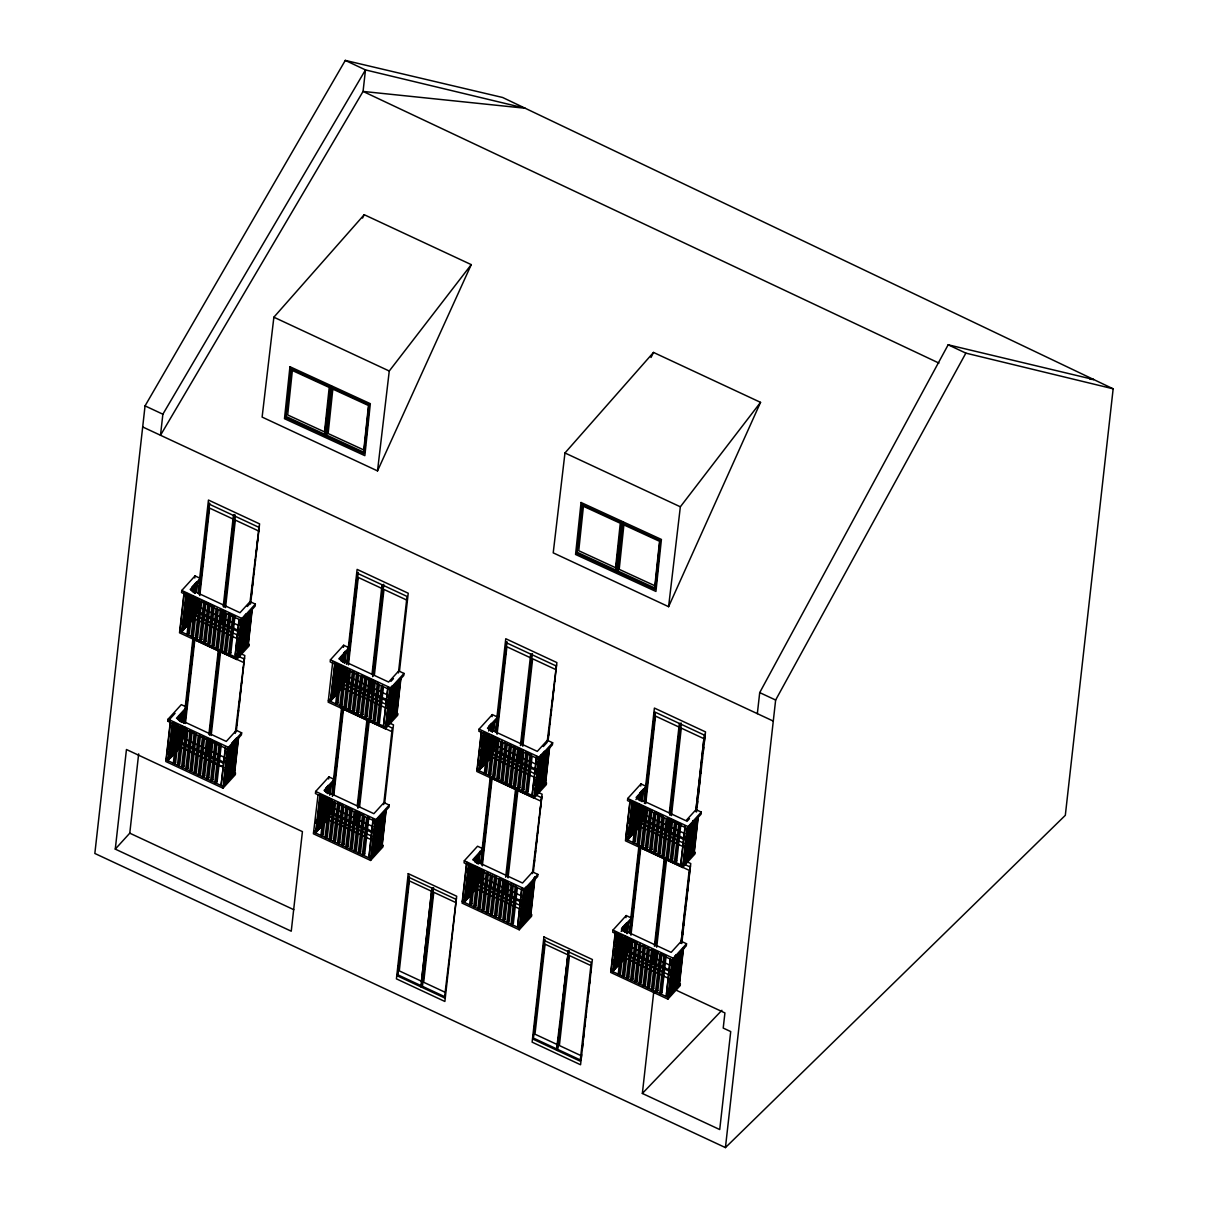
<?xml version="1.0" encoding="UTF-8"?>
<svg xmlns="http://www.w3.org/2000/svg" width="1208" height="1208" viewBox="0 0 1208 1208"><rect width="100%" height="100%" fill="white"/><g stroke="black" fill="none" stroke-linecap="round" stroke-linejoin="round"><path stroke-width="1.5" d="M285.707 417.575L290.841 368.802L368.893 404.695L363.744 453.468L285.707 417.575L291.46 369.799M326.296 425.156L326.704 421.396M327.293 415.763L327.881 410.146M328.667 402.641L329.271 397.009M329.859 391.377L330.448 385.76L324.484 435.424L325.314 434.533L286.522 416.684M326.673 435.152L331.807 386.379L325.843 436.043L326.673 435.152L364.559 452.577L363.744 453.468M364.771 450.705L365.36 445.072M366.145 437.568L366.537 433.823M367.338 426.318L367.927 420.686M368.516 415.069L369.119 409.436M576.79 553.355L581.924 504.582L659.976 540.474L654.827 589.247L576.79 553.355L582.724 503.706M620.927 527.171L621.516 521.539L615.582 571.188L616.775 566.567M617.364 560.935L617.967 555.318M618.556 549.685L619.145 544.053M619.734 538.421L620.338 532.803M617.741 570.946L622.875 522.173L616.941 571.822L617.741 570.946L655.642 588.371L654.827 589.247M656.035 584.627L656.624 578.994M657.212 573.362L657.816 567.73M658.405 562.113L658.994 556.48M659.583 550.848L660.187 545.231M145.051 405.888L94.843 853.467L725.434 1147.6L1065.32 815.325L1113.157 388.81L502.634 97.486L345.292 60.4L145.051 405.888L162.869 414.208L160.498 435.273L363.064 91.43L365.48 69.913L345.292 60.4M115.273 849.118L126.447 749.519L302.423 831.617L291.249 931.202L115.273 849.118L129.769 833.173L138.663 753.867M181.789 590.455L181.547 592.554L241.902 620.701L255.114 606.189L255.356 604.091L250.071 601.629L239.984 612.713L190.2 589.489L200.302 578.375L195.017 575.914L181.789 590.455L242.144 618.617L255.356 604.091M167.837 721.267L168.078 719.183L181.306 704.641L186.591 707.103L176.489 718.201L226.273 741.425L236.36 730.357L241.645 732.818L241.404 734.902L228.191 749.428L167.837 721.267L175.054 713.339M184.099 592.222L179.524 632.796L236.708 659.477L249.014 645.963L249.195 644.226L236.904 657.741L179.72 631.074L180.853 629.821M180.022 630.742L184.16 593.777M170.388 720.949L165.813 761.523L222.997 788.19L235.303 774.675L235.484 772.954L223.193 786.468L166.009 759.787L167.414 758.246M166.311 759.454L170.449 722.49M181.472 624.279L181.88 620.58M168.169 749.307L168.591 745.608M186.213 593.219L181.864 632.026L186.485 592.917M172.291 723.788L168.154 760.738L172.563 723.486M187.104 593.853L182.967 630.818L187.18 595.393M173.393 722.565L169.256 759.53L173.665 722.263M187.995 594.487L184.069 629.595L188.282 594.185M168.244 757.341L170.358 758.322L174.284 723.215M174.571 722.897L170.358 758.322M188.901 595.121L185.171 628.386L189.173 594.819M169.347 756.117L171.46 757.114L175.19 723.849M175.462 723.547L171.46 757.114M189.792 595.755L186.274 627.178L190.064 595.453M170.449 754.909L172.563 755.891L176.081 724.483M176.157 726.023L172.563 755.891M185.262 624.974L187.376 625.971L190.683 596.39M188.055 621.969L187.376 625.971M188.69 616.427L189.309 610.87M189.716 607.186L190.547 599.787M191.589 590.546L191.996 586.846M191.393 595.68L187.044 634.487L188.297 633.113M176.972 725.117L173.937 754.381M174.148 752.539L174.979 745.14M175.387 741.44L176.006 735.899M176.428 732.199L177.259 724.815M186.364 623.766L188.478 624.747L188.886 621.048M189.309 617.364L190.139 609.964M190.547 606.265L191.377 598.881M192.208 591.482L193.099 585.638M177.485 726.25L173.333 763.199L174.586 761.825L175.628 762.308L174.375 763.698L178.724 724.875M174.767 753.475L175.598 746.076M176.006 742.376L176.836 734.992M177.259 731.293L177.878 725.751M178.497 720.21L178.905 716.51M178.769 719.908L179.192 716.208M192.434 596.163L188.086 634.97L189.339 633.596L193.582 596.45M193.099 592.116L193.718 586.575M190.275 619.538L190.894 613.996M191.513 608.454L192.132 602.913M193.371 591.814L194.201 584.43M194.775 577.998L195.017 575.914M176.897 743.026L177.319 739.326M178.15 731.927L178.558 728.228M179.388 720.844L180.007 715.302M176.972 744.566L177.591 739.024M178.21 733.482L178.844 727.926M179.66 720.542L180.294 715M194.005 592.75L194.82 585.367M193.657 598.005L190.683 622.331M194.277 592.449L195.303 583.207M175.628 762.308L179.66 727.02M180.294 721.478L181.109 714.079M179.947 726.718L176.972 751.044M180.566 721.176L181.396 713.777M194.473 597.084L191.785 621.108L194.548 598.639M194.896 593.4L195.923 584.159M195.167 593.098L196.406 581.999M180.762 725.812L178.074 749.836L180.838 727.352M181.185 722.112L182.212 712.871M181.457 721.81L182.499 712.569M191.196 636.42L195.379 597.718M195.998 592.177L197.04 582.936M193.582 615.899L194.201 610.357M194.82 604.815L195.439 599.274M196.27 591.875L197.312 582.634M181.834 726.325L177.485 765.147L178.739 763.773M182.287 720.904L183.329 711.663M180.279 740.927L180.898 735.385M182.348 722.444L183.601 711.361M196.587 598.096L192.238 636.903L193.491 635.529L197.417 600.421M182.876 726.823L178.527 765.63L179.781 764.256L183.918 727.291M183.465 722.882L192.857 639.138M196.149 609.859L195.515 615.446L238.112 635.317M196.768 604.272L197.191 600.557M198.021 593.113L208.456 500.052L259.584 523.894L250.6 603.924M223.42 763.245L181.819 743.841L183.707 727.035M184.129 723.305L193.552 639.289M219.614 622.935L196.587 612.199L198.052 599.138M198.686 593.536L209.558 503.026L199.29 594.487M181.819 743.841L184.311 728.001M184.945 722.399L194.367 638.398M196.587 612.199L198.671 600.089M185.02 727.231L183.767 738.405L205.526 748.552M185.428 723.501L194.835 639.742L218.271 650.674L208.878 734.434M199.365 599.319L198.535 606.763L221.97 617.696M199.788 595.589L209.588 508.1L233.038 519.032M199.697 599.546L195.349 638.352L196.602 636.978L197.629 637.462L196.376 638.836L200.528 601.886M185.987 728.273L181.638 767.08L182.891 765.706L183.918 766.189L182.68 767.563L187.029 728.756M197.629 637.462L201.781 600.497M183.918 766.189L187.859 731.067M199.501 640.285L203.85 601.478M190.139 730.206L185.79 769.013L187.044 767.639L188.071 768.122L186.817 769.496L191.181 730.689M204.892 601.962L200.528 640.784L201.781 639.394L205.934 602.445M188.071 768.122L192.223 731.157M208.002 603.411L203.639 642.233L204.892 640.859L205.934 641.342L204.681 642.716L209.029 603.909M194.292 732.139L189.928 770.946L191.181 769.572L192.223 770.055L190.97 771.429L195.122 734.464M205.934 641.342L210.086 604.378M192.223 770.055L196.376 733.09M212.14 605.359L207.791 644.166L209.044 642.792M198.233 735.929L194.08 772.878L195.334 771.504L196.376 771.987L195.122 773.362L199.471 734.555M213.182 605.842L208.833 644.649L210.086 643.275L214.224 606.31M196.376 771.987L200.513 735.023M216.081 609.134L211.944 646.099L213.197 644.725L214.239 645.208L212.986 646.582L217.334 607.775M202.582 736.004L198.233 774.826L199.486 773.437L200.528 773.92L199.275 775.31L203.623 736.487M214.239 645.208L218.165 610.085M200.528 773.92L204.665 736.971M220.445 609.225L216.096 648.032L217.349 646.658L218.376 647.141L217.123 648.515L221.275 611.55M206.734 737.952L202.385 776.759L203.639 775.385L204.665 775.868L203.412 777.242L207.776 738.435M218.376 647.141L222.529 610.176M207.323 747.873L207.957 742.271M238.187 631.603L221.26 623.706L222.725 610.644M223.223 606.522L233.401 515.439M204.665 775.868L208.607 740.746M208.365 745.11L208.788 741.38M210.252 728.303L215.9 677.899M216.323 674.17L217.153 666.695M217.576 662.966L219.041 649.904M222.287 620.942L223.344 611.61M223.963 606.008L224.386 602.264M224.809 598.534L229.203 559.334M229.626 555.605L234.231 514.533M209.029 740.806L207.353 755.755L209.86 739.915M209.663 735.219L219.086 651.203M223.586 611.037L222.121 624.113L224.205 612.003M224.008 607.307L235.092 514.925L224.824 606.401M210.479 734.313L219.901 650.297M220.249 649.964L224.597 611.157M210.751 739.236L209.497 750.41L225.7 757.96M211.173 735.506L220.566 651.746L243.246 662.331M224.477 616.911L225.111 611.324M225.518 607.594L235.333 520.104L258.014 530.689M210.887 739.885L206.538 778.692L207.776 777.318L208.818 777.801L207.565 779.175L211.928 740.368M225.639 611.641L221.275 650.448L222.529 649.074L226.47 613.966M208.818 777.801L212.97 740.836M228.75 613.09L224.386 651.912L225.639 650.523L226.681 651.006L225.428 652.395L229.777 613.573M215.039 741.818L210.675 780.625L211.928 779.251L212.97 779.734L211.717 781.108L215.87 744.128M226.681 651.006L230.819 614.057M212.97 779.734L217.123 742.769M232.887 615.038L228.538 653.845L229.792 652.471L230.834 652.954L229.58 654.328L233.718 617.364M219.177 743.75L214.828 782.558L216.081 781.183L217.123 781.667L215.87 783.041L220.218 744.234M230.834 652.954L234.971 615.989M217.123 781.667L221.26 744.702M238.942 619.795L235.062 656.457M235.273 654.6L239.214 619.493M225.443 746.665L221.079 785.472L225.292 750.062M236.934 646.31L237.342 642.611M238.172 635.212L238.595 631.527M239.426 624.128L239.833 620.429M236.708 659.477L241.253 618.934M237.176 657.439L241.328 620.474M222.997 788.19L227.542 747.646M223.465 786.166L227.617 749.202M242.355 617.726L238.006 656.533L235.892 655.551M242.642 617.424L238.278 656.231L236.164 655.234M224.295 785.245L228.433 747.329L241.645 732.818M224.567 784.943L228.72 747.994M243.261 618.36L239.108 655.325L236.994 654.328M243.744 616.201L239.38 655.008L237.281 654.026M225.398 784.037L229.55 747.072M225.685 783.735L229.822 746.77M244.363 617.137L240.211 654.102L238.097 653.12M244.847 614.993L240.498 653.8L238.384 652.818M226.5 782.829L230.653 745.865M226.787 782.527L230.924 745.562M241.313 652.894L245.466 615.929M245.949 613.785L241.6 652.592L239.486 651.61M227.602 781.621L231.966 742.799M242.415 651.686L246.568 614.721M246.84 614.419L242.702 651.384L240.588 650.387M228.705 780.398L233.069 741.591M228.992 780.096L233.129 743.131M243.518 650.463L247.67 613.513M247.942 613.211L243.805 650.161L241.691 649.179M229.807 779.19L234.171 740.383M230.094 778.888L234.231 741.923M235.228 733.392L244.424 657.816L244.001 661.546M244.62 649.255L248.773 612.29M258.557 531.777L259.192 526.175L249.829 603.728L247.308 606.491M244.907 648.953L249.044 611.988M230.909 777.982L235.273 739.175M236.889 725.011L237.312 721.282M238.142 713.822L238.565 710.077M239.199 704.49L239.818 698.888M240.452 693.286L241.072 687.684M241.494 683.954L242.129 678.352M242.748 672.75L243.382 667.148M251.445 595.242L251.868 591.512M252.487 585.91L253.121 580.308M253.756 574.706L254.375 569.119M255.009 563.517L255.417 559.772M256.051 554.17L256.685 548.583M257.304 542.981L257.938 537.379M231.196 777.68L235.333 740.715M236.255 731.837L244.816 655.536L241.404 653.951M245.722 648.047L249.875 611.082M246.009 647.745L250.147 610.78M232.027 776.759L236.375 737.952M232.298 776.457L236.436 739.507M246.84 646.839L250.977 609.874M247.112 646.537L251.249 609.572M237.266 738.586L233.129 775.551L231.015 774.57M233.401 775.249L237.538 738.284M247.942 645.616L252.079 608.666M248.214 645.314L252.351 608.349M238.369 737.378L234.231 774.343L232.117 773.362M234.503 774.041L238.64 737.076M315.666 791.436L315.424 793.52L375.794 821.682L388.991 807.155L389.233 805.072L383.948 802.61L373.876 813.679L324.076 790.455L334.178 779.356L328.893 776.895L315.666 791.436L376.02 819.583L375.794 821.682M330.433 659.794L330.192 661.893L390.546 690.04L403.759 675.529L404.001 673.43L398.716 670.969L388.629 682.052L338.844 658.828L348.946 647.714L343.661 645.253L330.433 659.794L390.788 687.956L390.546 690.04M313.597 832.04L313.401 833.777L370.599 860.443L382.891 846.929L383.087 845.207L370.796 858.722L313.597 832.04L314.729 830.802M313.627 832.01L318.051 794.743M332.744 661.561L328.168 702.135L385.367 728.801L397.659 715.287L397.855 713.566L385.548 727.08L328.365 700.398L329.497 699.16M315.56 823.403L315.968 819.719M320.09 794.185L315.741 833.007L320.165 795.74M334.858 662.558L330.509 701.365L334.933 664.098M320.981 794.819L316.843 831.784L321.056 796.374M335.748 663.192L331.611 700.142L336.035 662.89M321.887 795.468L317.946 830.575L322.159 795.151M336.654 663.826L332.713 698.934L336.715 665.366M322.778 796.102L319.048 829.367L323.049 795.8M337.545 664.46L333.816 697.726L337.817 664.158M318.036 827.163L320.15 828.144L323.668 796.736M338.436 665.095L334.918 696.518L338.723 664.793M320.15 828.144L323.955 796.434M319.138 825.955L321.252 826.936L324.575 797.371M339.342 665.729L336.02 695.295L336.715 691.293M321.252 826.936L322.159 821.093M322.778 815.551L323.397 810.009M324.016 804.452L324.635 798.911M325.465 791.527L325.888 787.827M337.123 687.609L337.953 680.21M338.376 676.51L339.191 669.126M325.284 796.646L320.935 835.468L322.174 834.079L323.216 834.562L321.962 835.951L326.326 797.129M340.052 665.019L335.688 703.826L336.941 702.452L337.983 702.935L336.73 704.309L341.079 665.502M320.241 824.747L322.355 825.728L322.974 820.187M323.397 816.487L324.227 809.088M324.635 805.404L325.254 799.847M326.084 792.463L326.507 788.764M337.953 686.703L338.572 681.146M339.191 675.604L339.81 670.062M340.852 660.821L341.275 657.122M322.355 825.728L323.049 821.727M325.118 803.245L325.541 799.545M326.371 792.161L326.99 786.619M339.674 673.46L340.097 669.76M341.124 660.519L341.547 656.82M324.288 817.121L324.71 813.422M325.526 806.038L325.949 802.339M326.99 793.097L327.61 787.556M328.667 778.979L328.893 776.895M338.844 687.337L339.267 683.637M340.097 676.238L340.505 672.539M341.743 661.456L342.377 655.914M343.434 647.337L343.661 645.253M324.363 818.662L324.982 813.12M325.601 807.578L326.22 802.036M327.262 792.795L328.093 785.396M338.919 688.877L339.327 685.178M339.946 679.636L340.581 674.094M342.03 661.154L342.649 655.612M323.216 834.562L327.368 797.612M327.881 793.731L328.712 786.332M337.983 702.935L342.136 665.97M342.649 662.09L343.48 654.706M327.534 798.971L324.559 823.297M328.153 793.43L328.984 786.03M342.302 667.329L339.327 691.671M342.921 661.788L343.963 652.546M328.153 799.907L325.662 822.089L328.425 799.605M328.984 792.524L329.814 785.125M338.316 689.466L340.429 690.447L342.921 668.281M343.752 660.882L344.582 653.483M329.256 792.221L330.086 784.822M340.429 690.447L343.193 667.964M343.812 662.422L345.065 651.339M329.256 798.699L327.051 820.579M329.678 795L330.916 783.916M344.023 667.058L341.804 688.938L339.69 687.956M344.431 663.358L345.684 652.275M329.527 798.397L325.073 837.401L326.326 836.027L327.368 836.51L326.115 837.884L330.464 799.077M329.95 794.698L331.188 783.615M344.204 666.952L339.841 705.759L341.094 704.385L342.136 704.868L340.882 706.242L345.035 669.262M344.718 663.056L345.956 651.973M330.237 808.967L329.406 816.412L372.004 836.283M330.856 803.395L331.279 799.666M331.898 794.079L341.713 706.62M344.793 679.198L344.159 684.785L386.756 704.657L387.239 700.851M345.201 675.468L346.047 668.024M346.454 664.309L357.115 569.391L408.229 593.234L399.455 671.406M327.368 836.51L331.521 799.545M342.136 704.868L346.273 667.903M334.178 779.356L333.952 781.44L325.103 791.165M348.946 647.714L348.719 649.798L339.871 659.523M353.491 823.916L330.464 813.165L331.928 800.104M332.351 796.374L342.408 706.771M386.832 700.942L345.231 681.538L346.696 668.462M347.33 662.86L357.372 573.256L407.021 596.42L398.429 672.947M330.464 813.165L332.547 801.07M333.182 795.468L343.012 707.722M345.231 681.538L347.315 669.428M347.934 663.826L358.202 572.35M332.411 807.729L333.031 802.157M333.876 794.698L343.48 709.081L366.915 720.013L357.236 806.008M347.798 670.515L347.179 676.102L368.938 686.25M348.433 664.928L358.248 577.439L381.683 588.371M333.378 802.369L329.225 839.334L330.479 837.959L331.521 838.443L330.267 839.817L334.616 801.01M348.146 670.727L343.993 707.692L345.246 706.318L346.288 706.801L345.035 708.175L349.384 669.368M331.521 838.443L335.462 803.32M346.288 706.801L350.426 669.836M337.727 802.459L333.378 841.266L334.631 839.892M338.769 802.942L334.42 841.75L335.673 840.375L339.81 803.411M353.325 673.158L349.172 710.108L350.426 708.734L354.578 671.769M341.879 804.392L337.53 843.199L338.784 841.825L339.81 842.308L338.557 843.682L342.921 804.875M356.647 672.75L352.298 711.557L353.551 710.183L354.578 710.666L353.325 712.041L357.689 673.234M339.81 842.308L343.752 807.201M354.578 710.666L358.519 675.559M346.032 806.325L341.683 845.132L342.921 843.758L343.963 844.241L342.71 845.615L347.073 806.808M360.588 676.54L356.436 713.505L357.689 712.116L358.731 712.614L357.477 713.988L361.826 675.166M343.963 844.241L348.115 807.276M358.731 712.614L362.883 675.649M350.184 808.258L345.82 847.08L347.073 845.691L348.115 846.174L346.862 847.563L351.015 810.583M364.937 676.631L360.588 715.438L361.841 714.064L362.883 714.547L361.63 715.921L365.767 678.956M348.115 846.174L352.253 809.224M362.883 714.547L367.021 677.582M354.125 812.048L349.973 849.013L351.226 847.639L352.268 848.122L351.015 849.496L355.363 810.689M369.089 678.564L364.74 717.371L365.994 715.997L367.036 716.48L365.782 717.854L370.131 679.047M352.268 848.122L356.405 811.157M367.036 716.48L371.173 679.515M356.602 811.61L355.137 824.687L372.079 832.584M371.369 679.968L369.905 693.045L370.735 692.139M372.004 674.381L382.045 584.763M355.967 823.78L357.221 812.576M357.84 806.974L359.727 790.183M360.15 786.438L360.981 778.979M361.403 775.234L362.038 769.647M362.46 765.902L363.291 758.443M363.714 754.713L367.685 719.243M370.932 690.266L371.777 682.807M372.608 675.332L373.03 671.603M373.453 667.873L374.072 662.271M374.495 658.541L375.341 651.067M375.748 647.337L381.411 596.933M381.819 593.204L382.664 585.729M357.462 812.018L355.998 825.079L358.081 812.984M357.885 808.288L367.942 718.669M372.23 680.376L370.765 693.452L372.849 681.342M372.653 676.646L383.736 584.264M358.716 807.382L368.546 719.636M373.483 675.74L383.525 586.137M358.474 812.138L354.125 850.945L355.378 849.571L356.42 850.055L355.167 851.429L359.304 814.464M368.893 719.304L373.242 680.497L374.284 680.98M358.565 816.019L358.987 812.289M359.606 806.717L369.21 721.085L391.905 731.655M373.121 686.235L373.755 680.663M374.374 675.076L383.978 589.444L406.658 600.029M374.072 682.822L369.92 719.787L371.173 718.413L375.326 681.448M356.42 850.055L360.558 813.09M362.627 814.071L358.278 852.878L359.531 851.504L360.558 851.987L359.304 853.361L363.668 814.554M377.394 682.429L373.046 721.236L374.284 719.862M378.436 682.913L374.072 721.72L375.326 720.346L379.267 685.238M360.558 851.987L364.499 816.88M366.568 817.846L362.415 854.811L363.668 853.437L364.71 853.92L363.457 855.294L367.806 816.487M377.183 723.169L381.335 686.22M382.574 684.845L378.225 723.668L379.478 722.278L383.419 687.171M364.71 853.92L368.863 816.955M373.03 818.918L368.953 857.423M387.798 687.276L383.434 726.099L387.859 688.832M369.165 855.581L373.091 820.474M373.514 823.252L373.921 819.553M370.599 860.443L375.144 819.9M385.367 728.801L389.912 688.273M371.067 858.42L375.205 821.455M385.835 726.778L389.973 689.813M376.035 820.549L371.898 857.499L369.784 856.517M386.651 725.872L391.014 687.05M372.17 857.197L376.307 820.247M386.938 725.57L391.075 688.605M373 856.291L377.138 819.326M392.117 685.842L387.753 724.649L385.654 723.668M373.272 855.989L377.409 819.024M388.04 724.347L392.177 687.382M374.103 855.083L378.512 817.816M393.279 686.174L388.855 723.441L386.756 722.459M375.205 853.875L379.342 816.91M394.11 685.268L389.973 722.233L387.859 721.251M375.477 853.558L379.629 816.608M390.244 721.931L394.382 684.966M376.307 852.652L380.445 815.687M391.075 721.025L395.212 684.06M376.579 852.35L380.731 815.385M391.347 720.708L395.484 683.758M377.409 851.444L381.547 814.479M392.177 719.802L396.315 682.837M377.681 851.142L381.834 814.177M392.449 719.5L396.586 682.535M378.512 850.236L382.649 813.271M383.676 804.588L392.253 728.046L387.436 725.797M393.279 718.594L397.417 681.629M378.784 849.934L382.936 812.969M393.551 718.292L397.689 681.327M384.688 803.033L393.461 724.875L390.048 723.275M379.614 849.013L383.751 812.063M394.382 717.386L398.519 680.421M379.886 848.711L384.038 811.761M394.654 717.084L398.806 680.119M380.716 847.805L384.854 810.84M395.484 716.163L399.621 679.213M380.988 847.503L385.141 810.538M395.756 715.861L399.908 678.911M381.819 846.597L385.971 809.632M396.586 714.955L400.724 677.99M382.09 846.295L386.243 809.33M396.858 714.653L401.011 677.688M397.432 975.913L409.316 876.268L397.432 975.913L444.484 997.868L445.299 996.962L422.453 986.302L433.536 887.548M420.807 986.815L431.89 888.076M428.538 924.437L421.637 985.924L398.247 975.007M428.946 920.707L429.791 913.263M430.199 909.533L432.298 890.9M432.706 888.454L421.637 987.208L422.453 986.302M444.484 997.868L456.382 898.208M464.31 860.775L464.083 862.859L524.438 891.021L537.651 876.495L537.877 874.411L532.592 871.95L522.52 883.018L472.721 859.794L482.822 848.695L477.553 846.219L464.31 860.775L524.665 888.922L524.438 891.021M479.078 729.134L478.836 731.217L539.206 759.379L552.403 744.853L552.645 742.769L547.36 740.308L537.288 751.376L487.488 728.152L497.59 717.054L492.305 714.592L479.078 729.134L539.432 757.28L539.206 759.379M466.62 862.542L462.06 903.101L519.244 929.783L531.535 916.268L531.731 914.531L519.44 928.046L462.241 901.379L463.374 900.141M481.388 730.9L476.813 771.474L534.011 798.141L546.303 784.626L546.499 782.905L534.208 796.419L477.009 769.738L478.141 768.499M462.543 901.047L466.907 862.24M477.311 769.405L481.464 732.441M466.484 872.418L466.907 868.718M478.564 764.8L478.972 761.1M479.803 753.716L480.21 750.017M481.041 742.633L481.464 738.934M468.734 863.524L464.385 902.331L468.81 865.064M483.502 731.882L479.153 770.704L483.577 733.437M469.64 864.158L465.488 901.123L469.701 865.713M484.408 732.516L480.256 769.481L484.468 734.071M470.531 864.792L466.59 899.915L470.607 866.347M485.299 733.165L481.358 768.273L485.359 734.706M471.422 865.426L467.692 898.692L471.709 865.124M486.19 733.8L482.46 767.065L486.462 733.498M472.328 866.076L468.795 897.484L472.388 867.616M487.096 734.434L483.562 765.842L487.368 734.132M467.783 895.294L469.897 896.276L473.219 866.71M487.987 735.068L484.665 764.634L485.359 760.632M488.606 729.526L489.014 725.827M470.803 890.432L469.897 896.276M471.211 886.732L472.041 879.333M472.464 875.649L473.294 868.25M485.767 756.948L486.401 751.391M487.02 745.849L487.639 740.308M488.681 731.067L489.089 727.367M473.929 865.985L469.58 904.792L470.833 903.418L471.86 903.901L470.607 905.275L474.971 866.468M488.696 734.343L484.348 773.165L485.601 771.776M468.885 894.071L470.999 895.068L471.633 889.511M472.041 885.826L472.66 880.285M473.279 874.728L473.914 869.186M474.729 861.802L475.152 858.103M486.19 759.726L486.039 763.124M486.598 756.027L487.217 750.485M487.639 746.786L488.47 739.402M489.497 730.161L490.131 724.619M475.016 861.5L475.424 857.801M487.081 753.883L487.504 750.183M489.784 729.859L490.191 726.159M489.738 734.826L485.374 773.649L486.628 772.259L490.569 737.152M472.932 886.461L473.355 882.761M475.635 862.437L476.254 856.895M490.403 730.795L491.233 723.396M492.079 716.676L492.305 714.592M473.007 888.001L473.627 882.459M474.049 878.76L474.669 873.218M475.907 862.135L476.526 856.578M487.353 760.059L487.972 754.517M488.606 748.975L489.225 743.433M490.674 730.493L491.294 724.951M471.86 903.901L475.801 868.794M476.179 868.31L473.491 892.335M476.526 863.071L477.628 855.37M490.946 736.669L488.259 760.693M491.294 731.429L492.396 723.728M477.009 867.404L474.321 891.428L477.084 868.945M477.417 863.705L478.459 854.464M486.96 758.805L489.074 759.787L491.777 735.763M492.185 732.063L493.226 722.822M477.704 863.403L478.73 854.162M492.049 735.461L489.074 759.787M492.471 731.761L493.498 722.52M477.704 869.881L475.695 889.903M478.519 862.497L479.772 851.398M492.668 736.397L490.463 758.277M493.287 730.855L494.329 721.614M477.975 869.579L473.732 906.725L474.986 905.351L476.012 905.834L474.759 907.223L479.123 868.401M478.594 864.037L479.833 852.954M493.574 730.553L494.601 721.312M476.012 905.834L480.165 868.884M480.558 863.418L490.161 777.816M490.78 774.207L489.738 773.724L488.485 775.098L492.849 736.291L493.876 736.774L489.527 775.581L490.78 774.207L494.933 737.242M495.31 731.776L505.759 638.73L556.873 662.573L548.1 740.731M502.151 893.256L479.123 882.504L480.588 869.443M481.207 863.841L490.841 777.967M535.491 770.281L493.876 750.878L495.34 737.801M495.975 732.199L506.847 641.69L496.594 733.165M479.123 882.504L481.192 870.409M481.826 864.807L491.671 777.061M493.876 750.878L495.959 738.768M481.901 869.624L481.056 877.068L504.506 888.001M482.309 865.894L492.124 778.405L515.574 789.352M496.654 737.982L495.824 745.427L517.598 755.589M497.077 734.268L506.892 646.778L530.327 657.711M482.234 869.851L477.87 908.673L479.123 907.299L480.165 907.782L478.912 909.156L483.26 870.349M497.001 738.224L492.637 777.031L493.891 775.657M498.028 738.707L493.679 777.514L494.933 776.14L499.07 739.175M480.165 907.782L484.317 870.817M482.022 910.605L486.175 873.641M496.79 778.964L500.942 741.999M487.413 872.282L483.064 911.089L484.317 909.715L488.455 872.75M502.181 740.64L497.832 779.447L499.085 778.073L503.011 742.965M490.524 873.731L486.175 912.538L487.428 911.164L488.47 911.647L487.217 913.021L491.354 876.057M505.291 742.09L500.942 780.896L502.196 779.522L503.223 780.006L501.984 781.38L506.122 744.415M488.47 911.647L492.607 874.683M503.223 780.006L507.375 743.041M494.676 875.664L490.327 914.471L491.581 913.097M505.095 782.829L509.444 744.022M495.718 876.147L491.354 914.954L492.607 913.58L496.548 878.473M510.486 744.505L506.122 783.312L507.375 781.938L511.528 744.989M494.48 916.404L498.617 879.454M513.596 745.955L509.232 784.777L510.486 783.388L511.528 783.871L510.274 785.26L514.623 746.438M499.87 878.08L495.506 916.887L496.76 915.513L500.912 878.548M511.528 783.871L515.68 746.921M502.981 879.53L498.617 918.352L499.87 916.963M517.734 747.903L513.385 786.71L514.638 785.336M504.008 880.013L499.659 918.835L500.912 917.446L505.065 880.496M518.776 748.386L514.427 787.193L515.68 785.819L519.817 748.854M505.261 880.949L503.781 894.011L520.724 901.923M505.669 877.219L515.725 787.616M520.014 749.307L518.549 762.384L519.38 761.478M520.437 745.578L530.705 654.102M506.122 881.357L504.657 894.418L506.726 882.323M506.741 875.755L516.329 788.567M520.89 749.715L519.41 762.776L521.494 750.681M521.267 744.672L531.565 654.51M507.36 876.721L517.205 788.975M522.128 745.079L532.381 653.604M502.77 920.285L506.922 883.32M521.69 751.678L517.537 788.643L518.791 787.269L519.833 787.752L518.579 789.126L522.928 750.319M507.209 885.358L507.632 881.629M508.055 877.914L517.87 790.425L540.55 800.995M521.781 755.574L522.4 749.987M522.822 746.272L532.637 658.783L555.318 669.353M508.16 881.961L503.811 920.768L505.065 919.394L509.006 884.271M519.833 787.752L523.759 752.629M511.271 883.41L506.922 922.217L508.175 920.843M526.039 751.769L521.69 790.576L522.943 789.202L523.97 789.685L522.717 791.059L526.869 754.094M512.101 885.736L507.964 922.701L509.217 921.327L513.355 884.362M523.97 789.685L528.123 752.72M511.075 924.15L515.423 885.343M525.842 792.508L530.191 753.701M516.465 885.826L512.101 924.633L513.355 923.259L517.296 888.152M531.233 754.185L526.869 792.992L528.123 791.617L532.064 756.51M521.675 888.258L517.598 926.763M536.443 756.616L532.094 795.423L534.434 776.638M517.809 924.92L521.947 887.955M534.857 772.954L536.714 756.314M519.666 914.773L520.089 911.074M520.92 903.675L521.327 899.975M534.223 784.974L534.646 781.274M519.244 929.783L523.789 889.239M534.011 798.141L538.557 757.612M519.712 927.744L524.061 888.937M538.828 757.295L534.48 796.117L532.366 795.121M524.68 889.873L520.542 926.838L518.428 925.856M535.31 795.196L539.659 756.389M520.814 926.536L525.163 887.729M535.582 794.894L539.931 756.087M525.782 888.665L521.645 925.63L519.531 924.649M540.761 755.181L536.412 793.988L534.298 793.007M521.916 925.328L526.265 886.521M536.684 793.686L541.033 754.879M522.747 924.422L526.884 887.457M541.652 755.815L537.515 792.78L535.401 791.799M523.019 924.12L527.171 887.155M537.786 792.478L542.135 753.671M523.849 923.199L527.987 886.249M542.754 754.607L538.617 791.572L536.503 790.576M524.121 922.897L528.274 885.932M538.889 791.27L543.238 752.448M524.952 921.991L529.104 885.026M539.719 790.349L543.857 753.399M525.223 921.689L529.376 884.724M539.991 790.047L544.34 751.24M526.054 920.783L530.206 883.818M540.822 789.141L544.959 752.176M526.326 920.481L530.478 883.516M541.093 788.839L545.246 751.874M527.156 919.575L531.309 882.61M541.924 787.933L546.061 750.968M527.428 919.258L531.58 882.308M532.411 873.595L541.728 796.48L541.305 800.225M542.196 787.631L546.348 750.666M556.495 664.853L547.133 742.391L543.343 746.544M533.981 865.562L534.6 859.96M535.235 854.358L535.657 850.628M536.488 843.154L536.911 839.424M537.53 833.822L538.164 828.22M538.798 822.618L539.417 817.016M540.051 811.414L540.671 805.827M548.538 735.793L548.945 732.048M549.791 724.589L550.214 720.859M550.833 715.257L551.467 709.655M552.086 704.053L552.72 698.451M553.355 692.848L553.762 689.119M554.608 681.644L555.016 677.914M555.861 670.44L556.284 666.71M528.258 918.352L532.411 881.387M533.332 872.372L542.105 794.215L538.692 792.614M543.026 786.71L547.179 749.76M528.53 918.05L532.683 881.085M543.298 786.408L547.451 749.458M529.361 917.144L533.709 878.337M544.129 785.502L548.281 748.537M529.633 916.842L533.996 878.035M544.4 785.2L548.553 748.235M534.812 877.114L530.463 915.936L528.349 914.939M545.231 784.294L549.383 747.329M530.735 915.634L535.099 876.812M545.503 783.992L549.655 747.027M533.121 1039.212L544.189 940.458L591.24 962.414L580.172 1061.152L533.121 1039.212L545.019 939.552M560.663 1019.401L568.394 950.47L556.51 1050.114L559.002 1034.305M559.41 1030.575L560.255 1023.131M568.394 951.753L557.326 1050.492L569.225 950.847M581.199 1058.389L581.622 1054.659M582.241 1049.072L582.875 1043.486M583.494 1037.899L584.128 1032.312M584.748 1026.709L585.17 1022.995M585.804 1017.393L586.424 1011.806M587.058 1006.219L587.677 1000.632M588.311 995.045L588.93 989.458M589.564 983.856L590.184 978.269M590.818 972.682L591.225 968.952M612.954 930.115L612.728 932.199L673.082 960.345L686.295 945.834L686.521 943.75L681.236 941.274L671.165 952.357L621.38 929.133L631.482 918.02L626.197 915.558L612.954 930.115L673.324 958.261L669.187 996.177L667.073 995.196L667.495 991.496M627.722 798.473L627.496 800.557L687.85 828.718L701.063 814.192L701.289 812.108L696.004 809.647L685.933 820.715L636.133 797.491L646.25 786.393L640.965 783.916L627.722 798.473L688.077 826.619L683.954 864.535M615.28 931.881L610.704 972.44L667.888 999.122L680.179 985.607L680.376 983.871L668.084 997.385L610.901 970.719L612.018 969.48M630.048 800.24L625.472 840.813L682.656 867.48L694.947 853.965L695.144 852.244L682.852 865.759L625.668 839.077L629.896 803.637M611.203 970.386L615.551 931.579M612.652 963.924L613.06 960.239M613.89 952.84L614.298 949.141M615.129 941.757L615.551 938.057M627.209 834.139L627.616 830.44M628.447 823.056L628.87 819.356M617.394 932.863L613.03 971.67L617.454 934.403M632.146 801.221L627.798 840.028L632.222 802.761M618.285 933.497L614.132 970.462L618.345 935.037M633.052 801.855L628.9 838.82L633.113 803.411M619.176 934.131L615.234 969.254L619.462 933.829M633.943 802.49L630.002 837.612L634.019 804.045M620.082 934.765L616.337 968.031L620.353 934.464M634.834 803.124L631.105 836.389L634.91 804.679M620.972 935.4L617.454 966.823L621.244 935.098M635.74 803.773L632.207 835.181L636.012 803.471M621.667 931.398L622.075 927.714M616.442 964.618L618.556 965.615L621.863 936.034M622.482 930.492L622.905 926.808M636.631 804.407L633.309 833.973L634.004 829.971M619.447 959.756L618.556 965.615M619.855 956.072L620.686 948.673M621.108 944.973L621.939 937.589M622.769 930.19L623.177 926.491M634.426 826.272L635.257 818.888M635.665 815.189L636.284 809.647M622.573 935.324L618.224 974.131L619.477 972.757M617.545 963.41L619.659 964.392L621.305 949.609M621.727 945.924L622.558 938.525M623.388 931.126L623.796 927.442M635.046 827.208L635.876 819.824M636.284 816.125L637.114 808.741M638.156 799.5L638.564 795.8M620.338 960.405L619.659 964.392M621.169 953.006L621.591 949.307M623.66 930.824L624.279 925.283M638.428 799.198L638.836 795.498M623.404 937.65L619.266 974.614L620.519 973.24L624.763 936.094M624.279 931.776L624.898 926.219M639.047 800.134L639.878 792.735M621.441 959.182L622.271 951.798M622.694 948.099L623.313 942.557M624.551 931.459L625.382 924.075M625.955 917.657L626.197 915.558M635.997 829.398L636.631 823.856M637.25 818.314L637.869 812.758M639.319 799.832L640.149 792.433M640.723 786.015L640.965 783.916M625.17 932.41L626.001 925.011M639.53 804.468L635.287 841.599L634.034 842.973L638.383 804.166L637.341 803.682L632.992 842.489L634.245 841.115M639.938 800.768L640.98 791.527M624.823 937.65L621.863 961.976M625.457 932.108L626.484 922.867M639.591 806.008L636.631 830.334M640.21 800.466L641.252 791.225M625.653 936.744L622.966 960.768L625.729 938.284M626.273 931.187L627.103 923.803M635.619 828.144L637.733 829.126L640.421 805.102M641.04 799.56L641.871 792.161M626.348 932.742L627.39 923.501M640.497 806.642L637.733 829.126M641.116 801.1L642.354 790.017M622.377 976.064L626.726 937.257M626.967 933.678L628.205 922.595M641.493 805.615L637.144 844.437L638.398 843.048L639.425 843.531L638.171 844.92L642.535 806.098M641.946 800.194L642.973 790.953M624.747 955.543L625.578 948.159M626.001 944.46L626.62 938.918M627.239 933.376L628.492 922.278M639.319 825.759L639.938 820.217M640.557 814.675L641.176 809.134M642.007 801.735L643.456 788.794M627.767 937.74L623.419 976.547L624.657 975.173L628.598 940.066M627.314 949.503L626.695 955.09L669.292 974.962M627.949 943.931L628.568 938.344M629.202 932.757L639.017 845.283M641.871 819.734L641.463 823.448L684.06 843.32M642.505 814.147L643.124 808.56M643.97 801.115L654.404 708.069L705.517 731.912L696.548 811.927M639.425 843.531L643.366 808.424M650.795 962.58L627.767 951.844L629.232 938.782M629.851 933.18L639.696 845.434M684.136 839.62L642.535 820.202L644 807.14M644.408 803.411L654.676 711.935L704.309 735.083L695.732 811.625M627.767 951.844L629.836 939.749M630.47 934.146L640.104 848.273M642.535 820.202L644.604 808.107M645.238 802.505L655.28 712.901M630.546 938.963L629.7 946.408L653.15 957.34M630.954 935.234L640.769 847.744L664.219 858.677L654.404 946.166M645.314 807.322L644.468 814.766L666.242 824.928M645.721 803.607L655.536 716.102L678.987 727.05M630.878 939.19L626.529 977.997L627.783 976.623L628.809 977.106L627.556 978.48L631.92 939.673M645.646 807.548L641.282 846.37L642.535 844.996L643.577 845.479L642.324 846.853L646.673 808.046M628.809 977.106L632.962 940.156M643.577 845.479L647.73 808.514M635.031 941.123L630.667 979.945L631.92 978.555L632.962 979.054L631.709 980.428L636.057 941.606M649.798 809.496L645.434 848.303L646.688 846.929L647.73 847.412L646.476 848.786L650.629 811.806M632.962 979.054L637.114 942.089M647.73 847.412L651.867 810.447M638.972 944.913L634.819 981.878L636.072 980.503L637.114 980.987L635.861 982.361L640.21 943.554M653.739 813.271L649.587 850.236L650.84 848.862L651.882 849.345L650.629 850.719L654.978 811.912M637.114 980.987L641.055 945.864M651.882 849.345L656.019 812.38M643.32 945.003L638.972 983.81L640.225 982.436M644.362 945.486L640.014 984.293L641.267 982.919L645.404 945.955M658.919 815.687L654.781 852.652L656.019 851.278L660.172 814.313M647.473 946.936L643.124 985.743L644.377 984.369L645.404 984.852L644.151 986.226L648.515 947.419M662.241 815.294L657.892 854.101L659.145 852.727L660.172 853.21L658.919 854.585L663.283 815.778M645.404 984.852L649.345 949.745M660.172 853.21L664.113 818.103M651.625 948.869L647.277 987.676L648.515 986.302L649.557 986.785L648.303 988.159L652.667 949.352M666.182 819.084L662.029 856.049L663.283 854.66L664.324 855.143L663.071 856.532L667.42 817.71M649.557 986.785L653.709 949.82M664.324 855.143L668.477 818.194M653.694 952.146L652.441 963.35L669.368 971.247M668.462 820.519L667.209 831.708L669.066 821.485M669.292 813.044L679.349 723.441M653.468 960.587L654.51 951.255M655.144 945.653L658.073 919.515M658.496 915.785L659.326 908.31M659.749 904.581L661.637 887.774M662.059 884.045L664.989 857.906M669.911 814.011L671.376 800.949M671.799 797.205L674.94 769.209M675.347 765.479L676.193 758.005M676.616 754.275L679.757 726.265M654.766 950.681L653.301 963.758L655.385 951.647M655.4 945.094L665.019 859.22M669.534 819.054L668.069 832.116L670.138 820.021M669.957 815.309L681.025 722.943L670.772 814.418M656.004 946.045L665.85 858.314M655.778 950.802L651.414 989.609L652.667 988.235L653.09 984.55M670.531 819.175L666.182 857.982L667.435 856.608L668.477 857.091L667.224 858.465L671.361 821.5M655.869 954.682L656.276 950.968M656.699 947.238L666.514 859.749L689.194 870.334L681.055 942.935M670.425 824.913L671.044 819.326M671.467 815.611L681.282 728.122L703.962 738.692L695.823 811.293M656.608 953.142L652.456 990.107L653.709 988.718L657.862 951.768M653.921 977.151L654.328 973.452M668.477 847.367L668.885 843.667M668.477 857.091L672.614 820.126M675.483 989.865L724.921 1012.923L723.215 1028.068L730.719 1031.572L719.726 1129.555L642.354 1093.451L653.785 991.451M659.719 954.592L655.567 991.557L656.82 990.183L657.862 990.666L656.608 992.04L660.957 953.233M674.683 821.108L670.334 859.915L671.588 858.541L672.63 859.024L671.376 860.398L675.725 821.591M657.862 990.666L661.999 953.701M672.63 859.024L676.767 822.059M664.068 954.682L659.719 993.489L660.972 992.115L662.014 992.599L660.761 993.973L664.898 957.008M674.487 861.848L678.836 823.041L679.878 823.524M679.666 825.366L675.514 862.331L676.767 860.957L680.919 823.992M662.014 992.599L666.152 955.634M670.123 959.439L666.242 996.102M685.087 825.955L680.738 864.762L685.163 827.495M666.454 994.26L670.395 959.137M667.888 999.122L672.237 960.42M682.656 867.48L686.99 828.794M668.356 997.083L672.509 960.118M687.276 828.492L683.124 865.441L681.01 864.46M673.611 958.91L669.459 995.875L667.345 994.894M684.226 864.233L688.379 827.269M674.442 958.004L670.289 994.969L668.175 993.973M685.057 863.327L689.194 826.363M674.925 955.845L670.561 994.667L668.447 993.671M685.329 863.025L689.481 826.061M671.391 993.746L675.544 956.796M690.312 825.155L686.159 862.119L684.045 861.123M671.663 993.444L676.027 954.637M690.583 824.853L686.431 861.817L684.317 860.821M672.494 992.538L676.646 955.573M691.414 823.947L687.261 860.896L685.147 859.915M672.765 992.236L676.918 955.271M691.686 823.645L687.533 860.594L685.419 859.613M673.596 991.33L678.02 954.063M692.999 820.579L688.364 859.688L686.25 858.707M674.698 990.122L678.851 953.157M689.466 858.48L693.619 821.515M674.97 989.82L679.123 952.855M689.738 858.178L693.89 821.214M675.801 988.899L679.953 951.949M680.965 943.267L690.372 865.819L689.949 869.549M690.568 857.272L694.721 820.308M676.087 988.597L680.225 951.632M690.84 856.955L694.993 820.005M682.626 934.886L683.048 931.157M683.668 925.555L684.302 919.952M684.921 914.365L685.555 908.763M686.189 903.161L686.808 897.559M687.443 891.957L687.865 888.227M688.696 880.753L689.119 877.023M696.971 806.989L697.605 801.387M698.224 795.785L698.858 790.183M699.477 784.581L700.111 778.994M700.746 773.392L701.153 769.647M701.999 762.188L702.407 758.458M703.041 752.856L703.675 747.254M704.294 741.652L704.928 736.049M676.903 987.691L681.055 950.726M681.78 943.569L690.75 863.539L687.352 861.953M691.671 856.049L695.823 819.084M677.19 987.389L681.327 950.424M691.942 855.747L696.095 818.782M678.005 986.483L682.158 949.518M692.773 854.841L696.925 817.876M678.292 986.181L682.429 949.216M693.045 854.539L697.197 817.574M679.107 985.26L683.26 948.31M693.875 853.633L698.028 816.668M679.394 984.958L683.532 948.008M694.162 853.331L698.299 816.366M757.341 713.656L759.711 692.607L948.159 344.793L1093.708 379.538L1089.963 379.206M725.434 1147.6L775.642 700.036L965.856 353.129L1113.157 388.81M273.869 317.206L262.121 417.092L377.515 470.909L471.256 264.627L364.227 214.707L273.869 317.206L389.263 371.022L377.515 470.909M564.966 452.97L553.219 552.856L668.598 606.688L760.542 402.355L653.513 352.434L564.966 452.97L680.346 506.801L668.598 606.688M650.991 357.493L653.513 352.434M362.536 218.059L364.227 214.707M162.869 414.208L365.48 69.913L525.163 108.237L363.064 91.43L938.933 363.079M680.346 506.801L760.542 402.355M389.263 371.022L471.256 264.627M191.226 590.184L200.06 580.474M221.26 623.706L222.076 622.799M177.516 718.911L186.349 709.187M390.924 681.372L393.446 678.594M390.788 687.956L404.001 673.43M376.02 819.583L389.233 805.072M488.515 728.862L497.364 719.138M539.432 757.28L552.645 742.769M473.747 860.504L482.596 850.779M524.665 888.922L537.877 874.411M635.906 799.59L646.008 788.477M704.309 735.083L705.14 734.177M639.107 827.601L636.722 826.921M686.959 821.425L689.481 818.646M688.077 826.619L701.289 812.108M621.139 931.217L631.24 920.119M673.324 958.261L686.521 943.75M642.354 1093.451L721.901 1010.296M577.59 552.479L616.382 570.312M759.711 692.607L775.642 700.036M142.68 426.952L773.271 721.085M208.727 503.917L258.376 527.081M506.031 642.596L555.665 665.744M353.536 671.301L352.494 670.817L348.146 709.625L349.399 708.25L350.426 708.734M659.13 813.845L658.088 813.361L653.739 852.168L654.993 850.794L656.019 851.278M225.896 619.523L238.852 625.563M374.54 688.862L387.496 694.902M523.185 758.201L536.141 764.241M671.829 827.525L684.8 833.58M197.402 611.293L218.784 621.274M222.936 623.207L239.018 630.697M346.062 680.633L367.443 690.599M371.596 692.546L387.662 700.036M494.706 749.972L517.734 760.708M520.24 761.886L536.307 769.375M643.351 819.311L668.024 830.817M668.885 831.21L684.951 838.714M492.819 754.124L535.416 773.981M195.605 619.236L237.478 638.76M344.25 688.56L386.122 708.099M492.909 757.899L534.766 777.439M641.554 827.238L683.426 846.763M338.587 689.164L340.701 690.145M335.28 692.803L337.394 693.785L335.009 693.105M627.073 837.537L629.187 838.518M192.45 635.046L193.491 635.529M200.739 638.911L201.781 639.394M221.487 648.59L222.529 649.074M238.791 656.472L243.608 658.722M370.146 717.929L371.173 718.413M378.436 721.795L379.478 722.278M498.043 777.59L499.085 778.073M506.348 781.455L507.375 781.938M527.081 791.134L528.123 791.617M536.08 795.136L540.897 797.386M675.74 860.474L676.767 860.957M684.725 864.475L689.557 866.725M168.078 719.183L228.433 747.329M334.087 808.514L355.847 818.662M359.773 820.489L372.728 826.544M508.417 889.828L521.388 895.883M657.061 959.167L670.032 965.207M182.65 742.935L205.677 753.671M208.184 754.849L224.25 762.339M331.294 812.274L352.676 822.24M356.828 824.188L372.894 831.678M479.938 881.614L501.32 891.58M505.473 893.512L521.539 901.017M628.583 950.938L649.964 960.919M654.117 962.851L670.198 970.356M180.747 747.088L223.344 766.959M478.051 885.751L520.648 905.623M180.219 747.163L223.767 767.473M327.821 819.417L371.354 839.741M478.141 889.541L520.014 909.065M626.786 958.88L668.658 978.405M323.835 820.806L325.949 821.787M320.513 824.43L322.627 825.426M319.41 825.653L321.524 826.634M318.308 826.861L320.422 827.842M495.718 915.03L496.76 915.513M504.023 918.91L505.065 919.394M512.328 922.776L513.355 923.259M623.63 974.69L624.657 975.173M652.667 988.235L653.709 988.718M313.899 831.708L316.013 832.69M408.5 877.174L455.552 899.114M455.28 902.316L433.778 892.289L423.691 982.27L445.193 992.296M567.292 954.562L545.08 944.203L534.978 1034.184L557.205 1044.543M590.969 965.615L569.466 955.573L559.38 1045.554L580.882 1055.581M129.769 833.173L293.801 909.684M533.936 1038.306L557.326 1049.208M558.141 1049.601L580.988 1060.246M948.159 344.793L965.856 353.129M289.95 366.719L284.484 418.693L364.846 455.658L370.327 403.683L289.95 366.719M292.351 370.509L287.67 414.948L324.514 431.89L329.21 387.451L292.351 370.509M332.819 389.112L328.138 433.551L363.789 449.95L368.485 405.511L332.819 389.112M581.048 502.498L575.567 554.472L655.929 591.437L661.41 539.447L581.048 502.498M583.419 506.288L578.738 550.727L615.582 567.684L620.278 523.245L583.419 506.288M623.887 524.906L619.206 569.346L654.857 585.744L659.553 541.305L623.887 524.906M408.229 873.626L396.42 978.857L444.876 1001.462L456.684 896.23L408.229 873.626M409.376 880.904L399.289 970.885L421.516 981.243L431.603 891.278L409.376 880.904M543.917 936.925L532.124 1042.157L580.565 1064.761L592.373 959.514L543.917 936.925"/></g></svg>
